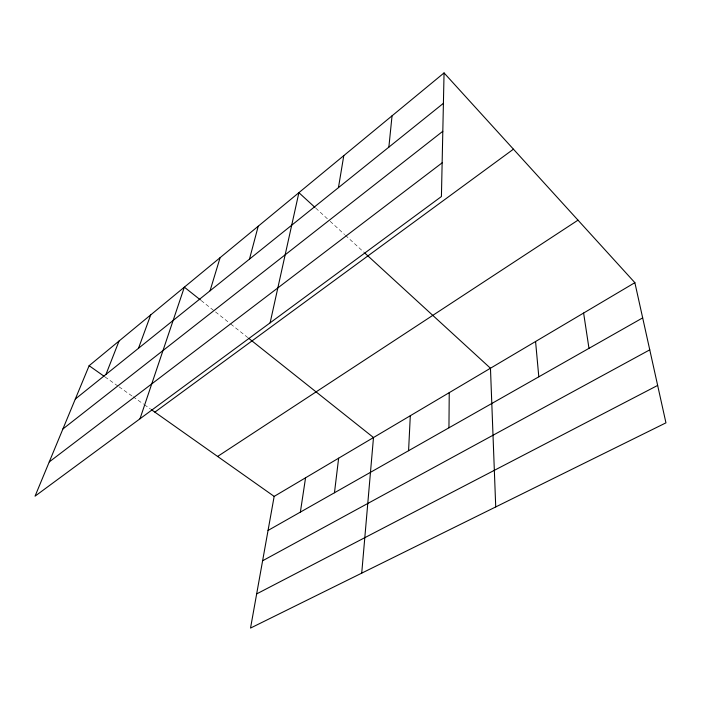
<?xml version="1.0" encoding="UTF-8"?>
<svg xmlns="http://www.w3.org/2000/svg" width="701" height="701" viewBox="0 0 701 701"><rect width="100%" height="100%" fill="white"/><g stroke="black" fill="none" stroke-linecap="round" stroke-linejoin="round"><path stroke-width="0.53" stroke-dasharray="3.5 2.63" d="M105.001 376.919L118.232 386.26M119.109 386.882L132.226 396.144M133.094 396.757L143.547 404.144M144.424 404.757L150.522 409.069M201.196 300.545L214.672 311.262M215.514 311.927L229.919 323.38M230.769 324.055L247.742 337.549M315.748 208.109L329.382 220.613M330.189 221.341L344.638 234.581M345.435 235.317L363.898 252.237"/><path stroke-width="1.05" d="M448.947 427.803L449.236 392.656M444.057 72.922L441.42 196.534L35.05 496.159L89.132 365.703L444.057 72.922L634.869 282.669L665.95 422.843L250.529 628.078L274.161 496.396L634.869 282.669M408.578 450.708L410.304 415.728M361.725 573.138L373.493 437.538L248.592 338.224M388.862 147.14L392.043 115.831M334.465 492.759L338.636 458.191M300.37 512.107L305.566 477.784M338.452 187.64L343.788 155.631M270.113 322.846L298.898 192.67L314.942 207.373M249.477 259.116L258.222 226.221M210.046 290.801L220.114 257.653M139.99 418.777L184.354 287.156L200.355 299.879M138.5 348.283L150.724 314.898M105.956 374.43L119.039 341.036M75.305 399.053L443.409 103.319M62.897 428.977L442.813 131.28M49.245 461.924L442.138 162.842M154.877 412.144L513.439 149.19M217.608 456.456L578.001 220.158M268.045 530.447L642.677 317.877M262.603 560.774L649.766 349.843M256.662 593.913L657.652 385.419M89.132 365.703L104.125 376.297M151.39 409.682L274.161 496.396M364.695 252.973L490.463 368.235L495.73 506.937M583.609 313.04L588.98 348.344M535.573 341.51L538.806 376.814"/></g></svg>
